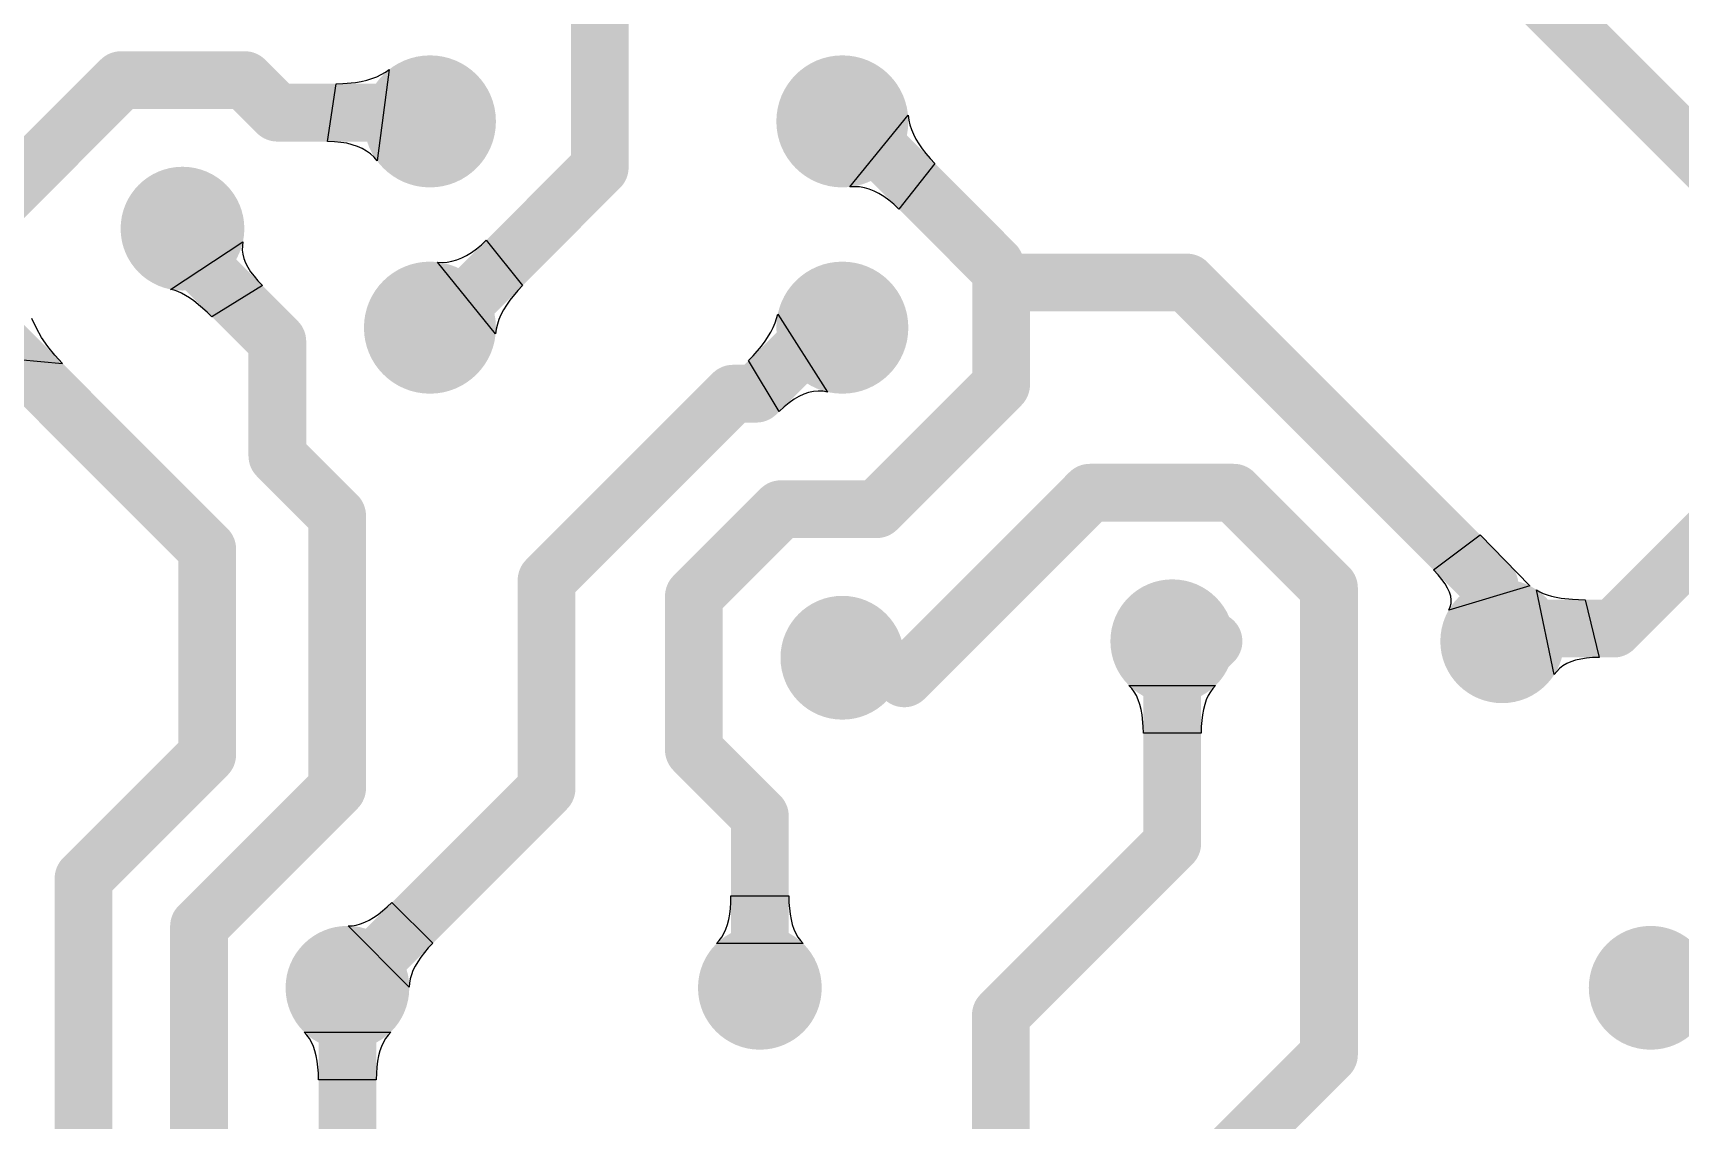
# Model space of a CAD drawing. Header units: inches. Extents: x 0.13 to 2.13, y 0.1 to 1.6.
# Drawn here: x 0.952 to 1.738, y 0.606 to 1.125 of the extents above; entities that cross this region are included whole.
import ezdxf

# ---------------------------------------------------------------- set-up
doc = ezdxf.new("R2010")
doc.units = ezdxf.units.IN
doc.header["$MEASUREMENT"] = 0
doc.layers.add('Pad Holes', color=156, linetype='Continuous')
doc.layers.add('Top Layer', color=1, linetype='Continuous')

# ---------------------------------------------------------------- blocks, each defined once
blk = doc.blocks.new('JUMPER_THT_1')
at = {"layer": 'Pad Holes'}
h = blk.add_hatch(color=7, dxfattribs=at)
edge = h.paths.add_edge_path()
edge.add_arc((0, 0), 0.01575, 0, 360)
h = blk.add_hatch(color=7, dxfattribs=at)
edge = h.paths.add_edge_path()
edge.add_arc((0.19685, 0), 0.01575, 0, 360)
at = {"layer": 'Top Layer'}
h = blk.add_hatch(color=1, dxfattribs=at)
edge = h.paths.add_edge_path()
edge.add_arc((0, 0), 0.02953, 0, 360)
h = blk.add_hatch(color=1, dxfattribs=at)
edge = h.paths.add_edge_path()
edge.add_arc((0.19685, 0), 0.02953, 0, 360)
blk = doc.blocks.new('TO_92_CBE_5')
at = {"layer": 'Pad Holes'}
h = blk.add_hatch(color=7, dxfattribs=at)
edge = h.paths.add_edge_path()
edge.add_arc((-0.09842, 0), 0.01575, 0, 360)
h = blk.add_hatch(color=7, dxfattribs=at)
edge = h.paths.add_edge_path()
edge.add_arc((0, 0), 0.01575, 0, 360)
h = blk.add_hatch(color=7, dxfattribs=at)
edge = h.paths.add_edge_path()
edge.add_arc((0.09843, 0), 0.01575, 0, 360)
at = {"layer": 'Top Layer'}
h = blk.add_hatch(color=1, dxfattribs=at)
edge = h.paths.add_edge_path()
edge.add_arc((-0.09842, 0), 0.0315, 0, 360)
h = blk.add_hatch(color=1, dxfattribs=at)
edge = h.paths.add_edge_path()
edge.add_arc((0, 0), 0.0315, 0, 360)
blk.add_hatch(color=1, dxfattribs=at).paths.add_polyline_path([(0.06693, 0.0315), (0.12992, 0.0315), (0.12992, -0.0315), (0.06693, -0.0315)])
blk = doc.blocks.new('TO_92_CBE_6')
at = {"layer": 'Pad Holes'}
h = blk.add_hatch(color=7, dxfattribs=at)
edge = h.paths.add_edge_path()
edge.add_arc((-0.09842, 0), 0.01575, 0, 360)
h = blk.add_hatch(color=7, dxfattribs=at)
edge = h.paths.add_edge_path()
edge.add_arc((0, 0), 0.01575, 0, 360)
h = blk.add_hatch(color=7, dxfattribs=at)
edge = h.paths.add_edge_path()
edge.add_arc((0.09843, 0), 0.01575, 0, 360)
at = {"layer": 'Top Layer'}
h = blk.add_hatch(color=1, dxfattribs=at)
edge = h.paths.add_edge_path()
edge.add_arc((-0.09842, 0), 0.0315, 0, 360)
h = blk.add_hatch(color=1, dxfattribs=at)
edge = h.paths.add_edge_path()
edge.add_arc((0, 0), 0.0315, 0, 360)
blk.add_hatch(color=1, dxfattribs=at).paths.add_polyline_path([(0.06693, 0.0315), (0.12992, 0.0315), (0.12992, -0.0315), (0.06693, -0.0315)])
blk = doc.blocks.new('R_THT_10_8___7')
at = {"layer": 'Pad Holes'}
h = blk.add_hatch(color=7, dxfattribs=at)
edge = h.paths.add_edge_path()
edge.add_arc((0, 0), 0.01575, 0, 360)
h = blk.add_hatch(color=7, dxfattribs=at)
edge = h.paths.add_edge_path()
edge.add_arc((0.4252, 0), 0.01575, 0, 360)
at = {"layer": 'Top Layer'}
h = blk.add_hatch(color=1, dxfattribs=at)
edge = h.paths.add_edge_path()
edge.add_arc((0, 0), 0.02953, 0, 360)
h = blk.add_hatch(color=1, dxfattribs=at)
edge = h.paths.add_edge_path()
edge.add_arc((0.4252, 0), 0.02953, 0, 360)
blk = doc.blocks.new('R_THT_10_8___10')
at = {"layer": 'Pad Holes'}
h = blk.add_hatch(color=7, dxfattribs=at)
edge = h.paths.add_edge_path()
edge.add_arc((0, 0), 0.01575, 0, 360)
h = blk.add_hatch(color=7, dxfattribs=at)
edge = h.paths.add_edge_path()
edge.add_arc((0.4252, 0), 0.01575, 0, 360)
at = {"layer": 'Top Layer'}
h = blk.add_hatch(color=1, dxfattribs=at)
edge = h.paths.add_edge_path()
edge.add_arc((0, 0), 0.02953, 0, 360)
h = blk.add_hatch(color=1, dxfattribs=at)
edge = h.paths.add_edge_path()
edge.add_arc((0.4252, 0), 0.02953, 0, 360)
blk = doc.blocks.new('R_THT_10_8___18')
at = {"layer": 'Pad Holes'}
h = blk.add_hatch(color=7, dxfattribs=at)
edge = h.paths.add_edge_path()
edge.add_arc((0, 0), 0.01575, 0, 360)
h = blk.add_hatch(color=7, dxfattribs=at)
edge = h.paths.add_edge_path()
edge.add_arc((0.4252, 0), 0.01575, 0, 360)
at = {"layer": 'Top Layer'}
h = blk.add_hatch(color=1, dxfattribs=at)
edge = h.paths.add_edge_path()
edge.add_arc((0, 0), 0.02953, 0, 360)
h = blk.add_hatch(color=1, dxfattribs=at)
edge = h.paths.add_edge_path()
edge.add_arc((0.4252, 0), 0.02953, 0, 360)
blk = doc.blocks.new('R_THT_10_8___19')
at = {"layer": 'Pad Holes'}
h = blk.add_hatch(color=7, dxfattribs=at)
edge = h.paths.add_edge_path()
edge.add_arc((0, 0), 0.01575, 0, 360)
h = blk.add_hatch(color=7, dxfattribs=at)
edge = h.paths.add_edge_path()
edge.add_arc((0.4252, 0), 0.01575, 0, 360)
at = {"layer": 'Top Layer'}
h = blk.add_hatch(color=1, dxfattribs=at)
edge = h.paths.add_edge_path()
edge.add_arc((0, 0), 0.02953, 0, 360)
h = blk.add_hatch(color=1, dxfattribs=at)
edge = h.paths.add_edge_path()
edge.add_arc((0.4252, 0), 0.02953, 0, 360)
blk = doc.blocks.new('R_THT_10_8___20')
at = {"layer": 'Pad Holes'}
h = blk.add_hatch(color=7, dxfattribs=at)
edge = h.paths.add_edge_path()
edge.add_arc((0, 0), 0.01575, 0, 360)
h = blk.add_hatch(color=7, dxfattribs=at)
edge = h.paths.add_edge_path()
edge.add_arc((0.4252, 0), 0.01575, 0, 360)
at = {"layer": 'Top Layer'}
h = blk.add_hatch(color=1, dxfattribs=at)
edge = h.paths.add_edge_path()
edge.add_arc((0, 0), 0.02953, 0, 360)
h = blk.add_hatch(color=1, dxfattribs=at)
edge = h.paths.add_edge_path()
edge.add_arc((0.4252, 0), 0.02953, 0, 360)

msp = doc.modelspace()

# ---------------------------------------------------------------- linework, layer by layer
at = {"layer": 'Top Layer'}
for p, q in [((1.10018, 1.10068), (1.10619, 1.10123)), ((1.10619, 1.10123), (1.10896, 1.10171)), ((1.10896, 1.10171), (1.11158, 1.10233)), ((1.11158, 1.10233), (1.11404, 1.10309)), ((1.11404, 1.10309), (1.11635, 1.10398)), ((1.11635, 1.10398), (1.1185, 1.10502)), ((1.12234, 1.1075), (1.11653, 1.06379)), ((1.1185, 1.10502), (1.1205, 1.10619)), ((1.1205, 1.10619), (1.12234, 1.1075)), ((1.09285, 1.07305), (1.09694, 1.10061)), ((1.09694, 1.10061), (1.10018, 1.10068)), ((1.34213, 1.05138), (1.36994, 1.0856)), ((1.36994, 1.0856), (1.37026, 1.08334)), ((1.37026, 1.08334), (1.37079, 1.08108)), ((1.37079, 1.08108), (1.37153, 1.0788)), ((1.37153, 1.0788), (1.37249, 1.07651)), ((1.0961, 1.07296), (1.09285, 1.07305)), ((1.09915, 1.07268), (1.0961, 1.07296)), ((1.10201, 1.07221), (1.09915, 1.07268)), ((1.10467, 1.07157), (1.10201, 1.07221)), ((1.10714, 1.07073), (1.10467, 1.07157)), ((1.10941, 1.06971), (1.10714, 1.07073)), ((1.11148, 1.06851), (1.10941, 1.06971)), ((1.37249, 1.07651), (1.37366, 1.07422)), ((1.37366, 1.07422), (1.37505, 1.07191)), ((1.37505, 1.07191), (1.37664, 1.0696)), ((1.37664, 1.0696), (1.37846, 1.06728)), ((1.11336, 1.06712), (1.11148, 1.06851)), ((1.11504, 1.06555), (1.11336, 1.06712)), ((1.11653, 1.06379), (1.11504, 1.06555)), ((1.38272, 1.06261), (1.36548, 1.04087)), ((1.37846, 1.06728), (1.38048, 1.06495)), ((1.38048, 1.06495), (1.38272, 1.06261)), ((1.34444, 1.05151), (1.34213, 1.05138)), ((1.34676, 1.05138), (1.34444, 1.05151)), ((1.34908, 1.05099), (1.34676, 1.05138)), ((1.3514, 1.05033), (1.34908, 1.05099)), ((1.35373, 1.04941), (1.3514, 1.05033)), ((1.35607, 1.04823), (1.35373, 1.04941)), ((1.35841, 1.04678), (1.35607, 1.04823)), ((1.36076, 1.04507), (1.35841, 1.04678)), ((1.36312, 1.04311), (1.36076, 1.04507)), ((1.36548, 1.04087), (1.36312, 1.04311)), ((1.01788, 1.00253), (1.05247, 1.02518)), ((1.05219, 1.02326), (1.05217, 1.02131)), ((1.05247, 1.02518), (1.05219, 1.02326)), ((1.16391, 1.02185), (1.16627, 1.02382)), ((1.16627, 1.02382), (1.16863, 1.02606)), ((1.16863, 1.02606), (1.18587, 1.00432)), ((1.05217, 1.02131), (1.05243, 1.01932)), ((1.05243, 1.01932), (1.05296, 1.01729)), ((1.05296, 1.01729), (1.05376, 1.01522)), ((1.05376, 1.01522), (1.05482, 1.01311)), ((1.17309, 0.98133), (1.14528, 1.01555)), ((1.14528, 1.01555), (1.14759, 1.01542)), ((1.14759, 1.01542), (1.14991, 1.01555)), ((1.14991, 1.01555), (1.15223, 1.01594)), ((1.15223, 1.01594), (1.15455, 1.0166)), ((1.15455, 1.0166), (1.15688, 1.01752)), ((1.15688, 1.01752), (1.15922, 1.0187)), ((1.15922, 1.0187), (1.16156, 1.02015)), ((1.16156, 1.02015), (1.16391, 1.02185)), ((1.05482, 1.01311), (1.05616, 1.01097)), ((1.05616, 1.01097), (1.05776, 1.00878)), ((1.05776, 1.00878), (1.05964, 1.00656)), ((1.05964, 1.00656), (1.06178, 1.0043)), ((1.01958, 1.0021), (1.01788, 1.00253)), ((1.02134, 1.00148), (1.01958, 1.0021)), ((1.02317, 1.00066), (1.02134, 1.00148)), ((1.02505, 0.99965), (1.02317, 1.00066)), ((1.02699, 0.99844), (1.02505, 0.99965)), ((1.06178, 1.0043), (1.03763, 0.98948)), ((1.18363, 1.00198), (1.17979, 0.99733)), ((1.18587, 1.00432), (1.18363, 1.00198)), ((1.029, 0.99704), (1.02699, 0.99844)), ((1.03538, 0.99166), (1.029, 0.99704)), ((1.03763, 0.98948), (1.03538, 0.99166)), ((1.17681, 0.99271), (1.17564, 0.99042)), ((1.1782, 0.99501), (1.17681, 0.99271)), ((1.17979, 0.99733), (1.1782, 0.99501)), ((1.30723, 0.98863), (1.30776, 0.99072)), ((1.30776, 0.99072), (1.3315, 0.95356)), ((0.95387, 0.98406), (0.95172, 0.98868)), ((0.9564, 0.9796), (0.95387, 0.98406)), ((1.17341, 0.98359), (1.17309, 0.98133)), ((1.17394, 0.98585), (1.17341, 0.98359)), ((1.17468, 0.98813), (1.17394, 0.98585)), ((1.17564, 0.99042), (1.17468, 0.98813)), ((1.30448, 0.98218), (1.30559, 0.98436)), ((1.30559, 0.98436), (1.3065, 0.98651)), ((1.3065, 0.98651), (1.30723, 0.98863)), ((0.95932, 0.9753), (0.9564, 0.9796)), ((0.96264, 0.97116), (0.95932, 0.9753)), ((1.29607, 0.97089), (1.30001, 0.97549)), ((1.30001, 0.97549), (1.30169, 0.97775)), ((1.30169, 0.97775), (1.30448, 0.98218)), ((0.92333, 0.97121), (0.96634, 0.96718)), ((0.96634, 0.96718), (0.96264, 0.97116)), ((1.29381, 0.96856), (1.29607, 0.97089)), ((1.30846, 0.94423), (1.29381, 0.96856)), ((1.31786, 0.95144), (1.31553, 0.95007)), ((1.32017, 0.95251), (1.31786, 0.95144)), ((1.32247, 0.9533), (1.32017, 0.95251)), ((1.32475, 0.9538), (1.32247, 0.9533)), ((1.32701, 0.95401), (1.32475, 0.9538)), ((1.32926, 0.95393), (1.32701, 0.95401)), ((1.3315, 0.95356), (1.32926, 0.95393)), ((1.31083, 0.94646), (1.30846, 0.94423)), ((1.31319, 0.94841), (1.31083, 0.94646)), ((1.31553, 0.95007), (1.31319, 0.94841)), ((1.62075, 0.86864), (1.64297, 0.8854)), ((1.64297, 0.8854), (1.66679, 0.86104)), ((1.62292, 0.86636), (1.62075, 0.86864)), ((1.62477, 0.86415), (1.62292, 0.86636)), ((1.6263, 0.86203), (1.62477, 0.86415)), ((1.62751, 0.85999), (1.6263, 0.86203)), ((1.6284, 0.85804), (1.62751, 0.85999)), ((1.66679, 0.86104), (1.62804, 0.84953)), ((1.62896, 0.85617), (1.6284, 0.85804)), ((1.6784, 0.81872), (1.66997, 0.85918)), ((1.66997, 0.85918), (1.67147, 0.85829)), ((1.67147, 0.85829), (1.67316, 0.85748)), ((1.67316, 0.85748), (1.67502, 0.85677)), ((1.62804, 0.84953), (1.62875, 0.85106)), ((1.62875, 0.85106), (1.62914, 0.85268)), ((1.62921, 0.85439), (1.62896, 0.85617)), ((1.62914, 0.85268), (1.62921, 0.85439)), ((1.67502, 0.85677), (1.67707, 0.85616)), ((1.67707, 0.85616), (1.6793, 0.85564)), ((1.6793, 0.85564), (1.68171, 0.85521)), ((1.68171, 0.85521), (1.68707, 0.85464)), ((1.68707, 0.85464), (1.69003, 0.8545)), ((1.69003, 0.8545), (1.69316, 0.85445)), ((1.69316, 0.85445), (1.69975, 0.82689)), ((1.6886, 0.82559), (1.68636, 0.82485)), ((1.69107, 0.82616), (1.6886, 0.82559)), ((1.69374, 0.82657), (1.69107, 0.82616)), ((1.69664, 0.82681), (1.69374, 0.82657)), ((1.69975, 0.82689), (1.69664, 0.82681)), ((1.67956, 0.82027), (1.6784, 0.81872)), ((1.68094, 0.82166), (1.67956, 0.82027)), ((1.68253, 0.82289), (1.68094, 0.82166)), ((1.68434, 0.82395), (1.68253, 0.82289)), ((1.68636, 0.82485), (1.68434, 0.82395)), ((1.4767, 0.81212), (1.47539, 0.81356)), ((1.47539, 0.81356), (1.51673, 0.81356)), ((1.47787, 0.81049), (1.4767, 0.81212)), ((1.47891, 0.80868), (1.47787, 0.81049)), ((1.51425, 0.81049), (1.51322, 0.80868)), ((1.51542, 0.81212), (1.51425, 0.81049)), ((1.51673, 0.81356), (1.51542, 0.81212)), ((1.4798, 0.80668), (1.47891, 0.80868)), ((1.48056, 0.8045), (1.4798, 0.80668)), ((1.48118, 0.80213), (1.48056, 0.8045)), ((1.48166, 0.79958), (1.48118, 0.80213)), ((1.51094, 0.80213), (1.51046, 0.79958)), ((1.51157, 0.8045), (1.51094, 0.80213)), ((1.51232, 0.80668), (1.51157, 0.8045)), ((1.51322, 0.80868), (1.51232, 0.80668)), ((1.48221, 0.79392), (1.48166, 0.79958)), ((1.51012, 0.79684), (1.50991, 0.79392)), ((1.51046, 0.79958), (1.51012, 0.79684)), ((1.48228, 0.79081), (1.48221, 0.79392)), ((1.50984, 0.79081), (1.48228, 0.79081)), ((1.50991, 0.79392), (1.50984, 0.79081)), ((1.11916, 0.70596), (1.12137, 0.70788)), ((1.12137, 0.70788), (1.12361, 0.71003)), ((1.12361, 0.71003), (1.1431, 0.69054)), ((1.28516, 0.7071), (1.28536, 0.71002)), ((1.28536, 0.71002), (1.28543, 0.71312)), ((1.28543, 0.71312), (1.31299, 0.71312)), ((1.31299, 0.71312), (1.31306, 0.71002)), ((1.31306, 0.71002), (1.31361, 0.70436)), ((1.10658, 0.69923), (1.1086, 0.69979)), ((1.1086, 0.69979), (1.11064, 0.70056)), ((1.11064, 0.70056), (1.11272, 0.70157)), ((1.11272, 0.70157), (1.11483, 0.70281)), ((1.11483, 0.70281), (1.11698, 0.70427)), ((1.11698, 0.70427), (1.11916, 0.70596)), ((1.28371, 0.69944), (1.28433, 0.70181)), ((1.28433, 0.70181), (1.28481, 0.70436)), ((1.28481, 0.70436), (1.28516, 0.7071)), ((1.31361, 0.70436), (1.31409, 0.70181)), ((1.31409, 0.70181), (1.31471, 0.69944)), ((1.10266, 0.69882), (1.1046, 0.69891)), ((1.13189, 0.66959), (1.10266, 0.69882)), ((1.1046, 0.69891), (1.10658, 0.69923)), ((1.27985, 0.69182), (1.28102, 0.69345)), ((1.28102, 0.69345), (1.28206, 0.69526)), ((1.28206, 0.69526), (1.28295, 0.69726)), ((1.28295, 0.69726), (1.28371, 0.69944)), ((1.31471, 0.69944), (1.31547, 0.69726)), ((1.31547, 0.69726), (1.31637, 0.69526)), ((1.31637, 0.69526), (1.3174, 0.69345)), ((1.3174, 0.69345), (1.31857, 0.69182)), ((1.14095, 0.6883), (1.13734, 0.68391)), ((1.1431, 0.69054), (1.14095, 0.6883)), ((1.27854, 0.69038), (1.27985, 0.69182)), ((1.31988, 0.69038), (1.27854, 0.69038)), ((1.31857, 0.69182), (1.31988, 0.69038)), ((1.13364, 0.67757), (1.13286, 0.67552)), ((1.13464, 0.67965), (1.13364, 0.67757)), ((1.13588, 0.68176), (1.13464, 0.67965)), ((1.13734, 0.68391), (1.13588, 0.68176)), ((1.13198, 0.67153), (1.13189, 0.66959)), ((1.13231, 0.67351), (1.13198, 0.67153)), ((1.13286, 0.67552), (1.13231, 0.67351)), ((1.083, 0.64676), (1.08169, 0.6482)), ((1.08169, 0.6482), (1.12303, 0.6482)), ((1.08417, 0.64513), (1.083, 0.64676)), ((1.08521, 0.64332), (1.08417, 0.64513)), ((1.12055, 0.64513), (1.11952, 0.64332)), ((1.12172, 0.64676), (1.12055, 0.64513)), ((1.12303, 0.6482), (1.12172, 0.64676)), ((1.0861, 0.64132), (1.08521, 0.64332)), ((1.08686, 0.63914), (1.0861, 0.64132)), ((1.08748, 0.63677), (1.08686, 0.63914)), ((1.11786, 0.63914), (1.11724, 0.63677)), ((1.11862, 0.64132), (1.11786, 0.63914)), ((1.11952, 0.64332), (1.11862, 0.64132)), ((1.08796, 0.63422), (1.08748, 0.63677)), ((1.08851, 0.62857), (1.08796, 0.63422)), ((1.11642, 0.63149), (1.11621, 0.62857)), ((1.11676, 0.63422), (1.11642, 0.63149)), ((1.11724, 0.63677), (1.11676, 0.63422)), ((1.08858, 0.62546), (1.08851, 0.62857)), ((1.11614, 0.62546), (1.08858, 0.62546)), ((1.11621, 0.62857), (1.11614, 0.62546))]:
    msp.add_line(p, q, dxfattribs=at)
for points in [[(1.22278, 1.06072, 0.02756, 0.02756, 0), (1.22278, 1.18675, 0.02756, 0.02756, 0)], [(1.63206, 1.1811, 0.02756, 0.02756, 0), (1.78954, 1.02362, 0.02756, 0.02756, 0)], [(0.93307, 1.04116, 0.02756, 0.02756, 0), (0.99427, 1.10236, 0.02756, 0.02756, 0)], [(0.99427, 1.10236, 0.02756, 0.02756, 0), (1.05336, 1.10236, 0.02756, 0.02756, 0)], [(1.05336, 1.10236, 0.02756, 0.02756, 0), (1.0689, 1.08683, 0.02756, 0.02756, 0)], [(1.0689, 1.08683, 0.02756, 0.02756, 0), (1.13758, 1.08683, 0.02756, 0.02756, 0)], [(1.13758, 1.08683, 0.02756, 0.02756, 0), (1.14173, 1.08268, 0.02756, 0.02756, 0)], [(1.33858, 1.08268, 0.02756, 0.02756, 0), (1.34316, 1.08268, 0.02756, 0.02756, 0)], [(1.34316, 1.08268, 0.02756, 0.02756, 0), (1.41142, 1.01442, 0.02756, 0.02756, 0)], [(1.14631, 0.98425, 0.02756, 0.02756, 0), (1.22278, 1.06072, 0.02756, 0.02756, 0)], [(1.02362, 1.02297, 0.02756, 0.02756, 0), (1.02362, 1.03149, 0.02756, 0.02756, 0)], [(1.02362, 1.02297, 0.02756, 0.02756, 0), (1.0689, 0.9777, 0.02756, 0.02756, 0)], [(1.41437, 0.95704, 0.02756, 0.02756, 0), (1.41437, 1.0058, 0.02756, 0.02756, 0)], [(1.41437, 1.0058, 0.02756, 0.02756, 0), (1.50307, 1.0058, 0.02756, 0.02756, 0)], [(1.50307, 1.0058, 0.02756, 0.02756, 0), (1.64752, 0.86136, 0.02756, 0.02756, 0)], [(0.93307, 0.98096, 0.02756, 0.02756, 0), (1.03543, 0.87859, 0.02756, 0.02756, 0)], [(1.0689, 0.92308, 0.02756, 0.02756, 0), (1.0689, 0.9777, 0.02756, 0.02756, 0)], [(1.14173, 0.98425, 0.02756, 0.02756, 0), (1.14631, 0.98425, 0.02756, 0.02756, 0)], [(1.2975, 0.95276, 0.02756, 0.02756, 0), (1.32899, 0.98425, 0.02756, 0.02756, 0)], [(1.32899, 0.98425, 0.02756, 0.02756, 0), (1.33858, 0.98425, 0.02756, 0.02756, 0)], [(1.35497, 0.89764, 0.02756, 0.02756, 0), (1.41437, 0.95704, 0.02756, 0.02756, 0)], [(1.19739, 0.86375, 0.02756, 0.02756, 0), (1.2864, 0.95276, 0.02756, 0.02756, 0)], [(1.2864, 0.95276, 0.02756, 0.02756, 0), (1.2975, 0.95276, 0.02756, 0.02756, 0)], [(1.70681, 0.84067, 0.02756, 0.02756, 0), (1.81102, 0.94488, 0.02756, 0.02756, 0)], [(1.0689, 0.92308, 0.02756, 0.02756, 0), (1.09744, 0.89454, 0.02756, 0.02756, 0)], [(1.37795, 0.82677, 0.02756, 0.02756, 0), (1.45669, 0.90551, 0.02756, 0.02756, 0)], [(1.45669, 0.90551, 0.02756, 0.02756, 0), (1.52542, 0.90551, 0.02756, 0.02756, 0)], [(1.52542, 0.90551, 0.02756, 0.02756, 0), (1.57087, 0.86006, 0.02756, 0.02756, 0)], [(1.09744, 0.76459, 0.02756, 0.02756, 0), (1.09744, 0.89454, 0.02756, 0.02756, 0)], [(1.26772, 0.85613, 0.02756, 0.02756, 0), (1.30923, 0.89764, 0.02756, 0.02756, 0)], [(1.30923, 0.89764, 0.02756, 0.02756, 0), (1.35497, 0.89764, 0.02756, 0.02756, 0)], [(1.03543, 0.78053, 0.02756, 0.02756, 0), (1.03543, 0.87859, 0.02756, 0.02756, 0)], [(1.19739, 0.76432, 0.02756, 0.02756, 0), (1.19739, 0.86375, 0.02756, 0.02756, 0)], [(1.57087, 0.63739, 0.02756, 0.02756, 0), (1.57087, 0.86006, 0.02756, 0.02756, 0)], [(1.64752, 0.84067, 0.02756, 0.02756, 0), (1.64752, 0.86136, 0.02756, 0.02756, 0)], [(1.26772, 0.78272, 0.02756, 0.02756, 0), (1.26772, 0.85613, 0.02756, 0.02756, 0)], [(1.64752, 0.84067, 0.02756, 0.02756, 0), (1.65354, 0.83465, 0.02756, 0.02756, 0)], [(1.65354, 0.83465, 0.02756, 0.02756, 0), (1.65957, 0.84067, 0.02756, 0.02756, 0)], [(1.65957, 0.84067, 0.02756, 0.02756, 0), (1.70681, 0.84067, 0.02756, 0.02756, 0)], [(1.49606, 0.81496, 0.02756, 0.02756, 0), (1.49606, 0.83465, 0.02756, 0.02756, 0)], [(1.49606, 0.81496, 0.02756, 0.02756, 0), (1.51575, 0.83465, 0.02756, 0.02756, 0)], [(1.36811, 0.81693, 0.02756, 0.02756, 0), (1.37795, 0.82677, 0.02756, 0.02756, 0)], [(1.49606, 0.73819, 0.02756, 0.02756, 0), (1.49606, 0.81496, 0.02756, 0.02756, 0)], [(0.97638, 0.72148, 0.02756, 0.02756, 0), (1.03543, 0.78053, 0.02756, 0.02756, 0)], [(1.26772, 0.78272, 0.02756, 0.02756, 0), (1.29921, 0.75122, 0.02756, 0.02756, 0)], [(1.0315, 0.69865, 0.02756, 0.02756, 0), (1.09744, 0.76459, 0.02756, 0.02756, 0)], [(1.10236, 0.66929, 0.02756, 0.02756, 0), (1.19739, 0.76432, 0.02756, 0.02756, 0)], [(1.29921, 0.66929, 0.02756, 0.02756, 0), (1.29921, 0.75122, 0.02756, 0.02756, 0)], [(1.41426, 0.65639, 0.02756, 0.02756, 0), (1.49606, 0.73819, 0.02756, 0.02756, 0)], [(0.97638, 0.55118, 0.02756, 0.02756, 0), (0.97638, 0.72148, 0.02756, 0.02756, 0)], [(1.0315, 0.40354, 0.02756, 0.02756, 0), (1.0315, 0.69865, 0.02756, 0.02756, 0)], [(1.10236, 0.34635, 0.02756, 0.02756, 0), (1.10236, 0.66929, 0.02756, 0.02756, 0)], [(1.72441, 0.66929, 0.02756, 0.02756, 0), (1.8563, 0.66929, 0.02756, 0.02756, 0)], [(1.41426, 0.35324, 0.02756, 0.02756, 0), (1.41426, 0.65639, 0.02756, 0.02756, 0)], [(1.52362, 0.59015, 0.02756, 0.02756, 0), (1.57087, 0.63739, 0.02756, 0.02756, 0)]]:
    msp.add_lwpolyline(points, format="xyseb", dxfattribs=at)
for points in [[(0.98738, 1.10236, 0.01378, 0.01378, 1), (1.00116, 1.10236, 0.01378, 0.01378, 1)], [(0.98738, 1.10236, 0.01378, 0.01378, 1), (1.00116, 1.10236, 0.01378, 0.01378, 1)], [(1.04647, 1.10236, 0.01378, 0.01378, 1), (1.06025, 1.10236, 0.01378, 0.01378, 1)], [(1.04647, 1.10236, 0.01378, 0.01378, 1), (1.06025, 1.10236, 0.01378, 0.01378, 1)], [(1.06201, 1.08683, 0.01378, 0.01378, 1), (1.07579, 1.08683, 0.01378, 0.01378, 1)], [(1.06201, 1.08683, 0.01378, 0.01378, 1), (1.07579, 1.08683, 0.01378, 0.01378, 1)], [(1.13069, 1.08683, 0.01378, 0.01378, 1), (1.14447, 1.08683, 0.01378, 0.01378, 1)], [(1.13069, 1.08683, 0.01378, 0.01378, 1), (1.14447, 1.08683, 0.01378, 0.01378, 1)], [(1.13484, 1.08268, 0.01378, 0.01378, 1), (1.14862, 1.08268, 0.01378, 0.01378, 1)], [(1.33169, 1.08268, 0.01378, 0.01378, 1), (1.34547, 1.08268, 0.01378, 0.01378, 1)], [(1.33627, 1.08268, 0.01378, 0.01378, 1), (1.35005, 1.08268, 0.01378, 0.01378, 1)], [(1.33627, 1.08268, 0.01378, 0.01378, 1), (1.35005, 1.08268, 0.01378, 0.01378, 1)], [(1.21589, 1.06072, 0.01378, 0.01378, 1), (1.22967, 1.06072, 0.01378, 0.01378, 1)], [(1.21589, 1.06072, 0.01378, 0.01378, 1), (1.22967, 1.06072, 0.01378, 0.01378, 1)], [(1.01673, 1.03149, 0.01378, 0.01378, 1), (1.03051, 1.03149, 0.01378, 0.01378, 1)], [(1.01673, 1.02297, 0.01378, 0.01378, 1), (1.03051, 1.02297, 0.01378, 0.01378, 1)], [(1.01673, 1.02297, 0.01378, 0.01378, 1), (1.03051, 1.02297, 0.01378, 0.01378, 1)], [(1.40453, 1.01442, 0.01378, 0.01378, 1), (1.41831, 1.01442, 0.01378, 0.01378, 1)], [(1.40748, 1.0058, 0.01378, 0.01378, 1), (1.42126, 1.0058, 0.01378, 0.01378, 1)], [(1.40748, 1.0058, 0.01378, 0.01378, 1), (1.42126, 1.0058, 0.01378, 0.01378, 1)], [(1.49619, 1.0058, 0.01378, 0.01378, 1), (1.50996, 1.0058, 0.01378, 0.01378, 1)], [(1.49619, 1.0058, 0.01378, 0.01378, 1), (1.50996, 1.0058, 0.01378, 0.01378, 1)], [(1.06201, 0.9777, 0.01378, 0.01378, 1), (1.07579, 0.9777, 0.01378, 0.01378, 1)], [(1.06201, 0.9777, 0.01378, 0.01378, 1), (1.07579, 0.9777, 0.01378, 0.01378, 1)], [(1.13484, 0.98425, 0.01378, 0.01378, 1), (1.14862, 0.98425, 0.01378, 0.01378, 1)], [(1.13942, 0.98425, 0.01378, 0.01378, 1), (1.1532, 0.98425, 0.01378, 0.01378, 1)], [(1.13942, 0.98425, 0.01378, 0.01378, 1), (1.1532, 0.98425, 0.01378, 0.01378, 1)], [(1.3221, 0.98425, 0.01378, 0.01378, 1), (1.33588, 0.98425, 0.01378, 0.01378, 1)], [(1.3221, 0.98425, 0.01378, 0.01378, 1), (1.33588, 0.98425, 0.01378, 0.01378, 1)], [(1.33169, 0.98425, 0.01378, 0.01378, 1), (1.34547, 0.98425, 0.01378, 0.01378, 1)], [(1.40748, 0.95704, 0.01378, 0.01378, 1), (1.42126, 0.95704, 0.01378, 0.01378, 1)], [(1.40748, 0.95704, 0.01378, 0.01378, 1), (1.42126, 0.95704, 0.01378, 0.01378, 1)], [(1.27951, 0.95276, 0.01378, 0.01378, 1), (1.29329, 0.95276, 0.01378, 0.01378, 1)], [(1.27951, 0.95276, 0.01378, 0.01378, 1), (1.29329, 0.95276, 0.01378, 0.01378, 1)], [(1.29061, 0.95276, 0.01378, 0.01378, 1), (1.30439, 0.95276, 0.01378, 0.01378, 1)], [(1.29061, 0.95276, 0.01378, 0.01378, 1), (1.30439, 0.95276, 0.01378, 0.01378, 1)], [(1.06201, 0.92308, 0.01378, 0.01378, 1), (1.07579, 0.92308, 0.01378, 0.01378, 1)], [(1.06201, 0.92308, 0.01378, 0.01378, 1), (1.07579, 0.92308, 0.01378, 0.01378, 1)], [(1.4498, 0.90551, 0.01378, 0.01378, 1), (1.46358, 0.90551, 0.01378, 0.01378, 1)], [(1.4498, 0.90551, 0.01378, 0.01378, 1), (1.46358, 0.90551, 0.01378, 0.01378, 1)], [(1.51853, 0.90551, 0.01378, 0.01378, 1), (1.53231, 0.90551, 0.01378, 0.01378, 1)], [(1.51853, 0.90551, 0.01378, 0.01378, 1), (1.53231, 0.90551, 0.01378, 0.01378, 1)], [(1.09055, 0.89454, 0.01378, 0.01378, 1), (1.10433, 0.89454, 0.01378, 0.01378, 1)], [(1.09055, 0.89454, 0.01378, 0.01378, 1), (1.10433, 0.89454, 0.01378, 0.01378, 1)], [(1.30234, 0.89764, 0.01378, 0.01378, 1), (1.31612, 0.89764, 0.01378, 0.01378, 1)], [(1.30234, 0.89764, 0.01378, 0.01378, 1), (1.31612, 0.89764, 0.01378, 0.01378, 1)], [(1.34808, 0.89764, 0.01378, 0.01378, 1), (1.36186, 0.89764, 0.01378, 0.01378, 1)], [(1.34808, 0.89764, 0.01378, 0.01378, 1), (1.36186, 0.89764, 0.01378, 0.01378, 1)], [(1.02854, 0.87859, 0.01378, 0.01378, 1), (1.04232, 0.87859, 0.01378, 0.01378, 1)], [(1.02854, 0.87859, 0.01378, 0.01378, 1), (1.04232, 0.87859, 0.01378, 0.01378, 1)], [(1.1905, 0.86375, 0.01378, 0.01378, 1), (1.20428, 0.86375, 0.01378, 0.01378, 1)], [(1.1905, 0.86375, 0.01378, 0.01378, 1), (1.20428, 0.86375, 0.01378, 0.01378, 1)], [(1.56398, 0.86006, 0.01378, 0.01378, 1), (1.57776, 0.86006, 0.01378, 0.01378, 1)], [(1.56398, 0.86006, 0.01378, 0.01378, 1), (1.57776, 0.86006, 0.01378, 0.01378, 1)], [(1.64063, 0.86136, 0.01378, 0.01378, 1), (1.65441, 0.86136, 0.01378, 0.01378, 1)], [(1.64063, 0.86136, 0.01378, 0.01378, 1), (1.65441, 0.86136, 0.01378, 0.01378, 1)], [(1.26083, 0.85613, 0.01378, 0.01378, 1), (1.27461, 0.85613, 0.01378, 0.01378, 1)], [(1.26083, 0.85613, 0.01378, 0.01378, 1), (1.27461, 0.85613, 0.01378, 0.01378, 1)], [(1.64063, 0.84067, 0.01378, 0.01378, 1), (1.65441, 0.84067, 0.01378, 0.01378, 1)], [(1.64063, 0.84067, 0.01378, 0.01378, 1), (1.65441, 0.84067, 0.01378, 0.01378, 1)], [(1.65268, 0.84067, 0.01378, 0.01378, 1), (1.66646, 0.84067, 0.01378, 0.01378, 1)], [(1.65268, 0.84067, 0.01378, 0.01378, 1), (1.66646, 0.84067, 0.01378, 0.01378, 1)], [(1.69992, 0.84067, 0.01378, 0.01378, 1), (1.7137, 0.84067, 0.01378, 0.01378, 1)], [(1.69992, 0.84067, 0.01378, 0.01378, 1), (1.7137, 0.84067, 0.01378, 0.01378, 1)], [(1.48917, 0.83465, 0.01378, 0.01378, 1), (1.50295, 0.83465, 0.01378, 0.01378, 1)], [(1.50886, 0.83465, 0.01378, 0.01378, 1), (1.52264, 0.83465, 0.01378, 0.01378, 1)], [(1.64665, 0.83465, 0.01378, 0.01378, 1), (1.66043, 0.83465, 0.01378, 0.01378, 1)], [(1.64665, 0.83465, 0.01378, 0.01378, 1), (1.66043, 0.83465, 0.01378, 0.01378, 1)], [(1.37106, 0.82677, 0.01378, 0.01378, 1), (1.38484, 0.82677, 0.01378, 0.01378, 1)], [(1.37106, 0.82677, 0.01378, 0.01378, 1), (1.38484, 0.82677, 0.01378, 0.01378, 1)], [(1.36122, 0.81693, 0.01378, 0.01378, 1), (1.375, 0.81693, 0.01378, 0.01378, 1)], [(1.48917, 0.81496, 0.01378, 0.01378, 1), (1.50295, 0.81496, 0.01378, 0.01378, 1)], [(1.48917, 0.81496, 0.01378, 0.01378, 1), (1.50295, 0.81496, 0.01378, 0.01378, 1)], [(1.48917, 0.81496, 0.01378, 0.01378, 1), (1.50295, 0.81496, 0.01378, 0.01378, 1)], [(1.02854, 0.78053, 0.01378, 0.01378, 1), (1.04232, 0.78053, 0.01378, 0.01378, 1)], [(1.02854, 0.78053, 0.01378, 0.01378, 1), (1.04232, 0.78053, 0.01378, 0.01378, 1)], [(1.26083, 0.78272, 0.01378, 0.01378, 1), (1.27461, 0.78272, 0.01378, 0.01378, 1)], [(1.26083, 0.78272, 0.01378, 0.01378, 1), (1.27461, 0.78272, 0.01378, 0.01378, 1)], [(1.09055, 0.76459, 0.01378, 0.01378, 1), (1.10433, 0.76459, 0.01378, 0.01378, 1)], [(1.09055, 0.76459, 0.01378, 0.01378, 1), (1.10433, 0.76459, 0.01378, 0.01378, 1)], [(1.1905, 0.76432, 0.01378, 0.01378, 1), (1.20428, 0.76432, 0.01378, 0.01378, 1)], [(1.1905, 0.76432, 0.01378, 0.01378, 1), (1.20428, 0.76432, 0.01378, 0.01378, 1)], [(1.29232, 0.75122, 0.01378, 0.01378, 1), (1.3061, 0.75122, 0.01378, 0.01378, 1)], [(1.29232, 0.75122, 0.01378, 0.01378, 1), (1.3061, 0.75122, 0.01378, 0.01378, 1)], [(1.48917, 0.73819, 0.01378, 0.01378, 1), (1.50295, 0.73819, 0.01378, 0.01378, 1)], [(1.48917, 0.73819, 0.01378, 0.01378, 1), (1.50295, 0.73819, 0.01378, 0.01378, 1)], [(0.96949, 0.72148, 0.01378, 0.01378, 1), (0.98327, 0.72148, 0.01378, 0.01378, 1)], [(0.96949, 0.72148, 0.01378, 0.01378, 1), (0.98327, 0.72148, 0.01378, 0.01378, 1)], [(1.02461, 0.69865, 0.01378, 0.01378, 1), (1.03839, 0.69865, 0.01378, 0.01378, 1)], [(1.02461, 0.69865, 0.01378, 0.01378, 1), (1.03839, 0.69865, 0.01378, 0.01378, 1)], [(1.09547, 0.66929, 0.01378, 0.01378, 1), (1.10925, 0.66929, 0.01378, 0.01378, 1)], [(1.09547, 0.66929, 0.01378, 0.01378, 1), (1.10925, 0.66929, 0.01378, 0.01378, 1)], [(1.29232, 0.66929, 0.01378, 0.01378, 1), (1.3061, 0.66929, 0.01378, 0.01378, 1)], [(1.71752, 0.66929, 0.01378, 0.01378, 1), (1.7313, 0.66929, 0.01378, 0.01378, 1)], [(1.40737, 0.65639, 0.01378, 0.01378, 1), (1.42115, 0.65639, 0.01378, 0.01378, 1)], [(1.40737, 0.65639, 0.01378, 0.01378, 1), (1.42115, 0.65639, 0.01378, 0.01378, 1)], [(1.56398, 0.63739, 0.01378, 0.01378, 1), (1.57776, 0.63739, 0.01378, 0.01378, 1)], [(1.56398, 0.63739, 0.01378, 0.01378, 1), (1.57776, 0.63739, 0.01378, 0.01378, 1)]]:
    msp.add_lwpolyline(points, format="xyseb", close=True, dxfattribs=at)

# ---------------------------------------------------------------- block references
for name, p, rotation in [('R_THT_10_8___18', (1.02362, 1.0315), 90), ('R_THT_10_8___10', (1.49606, 1.25984), 270), ('R_THT_10_8___20', (1.65354, 1.25984), 270), ('TO_92_CBE_5', (1.14173, 1.08268), 90), ('TO_92_CBE_6', (1.33858, 1.08268), 90)]:
    msp.add_blockref(name, p, dxfattribs=dict(rotation=rotation))
for name, p in [('R_THT_10_8___7', (0.91339, 0.82677)), ('JUMPER_THT_1', (0.90551, 0.66929)), ('R_THT_10_8___19', (1.29921, 0.66929))]:
    msp.add_blockref(name, p)

doc.saveas('drawing.dxf')
